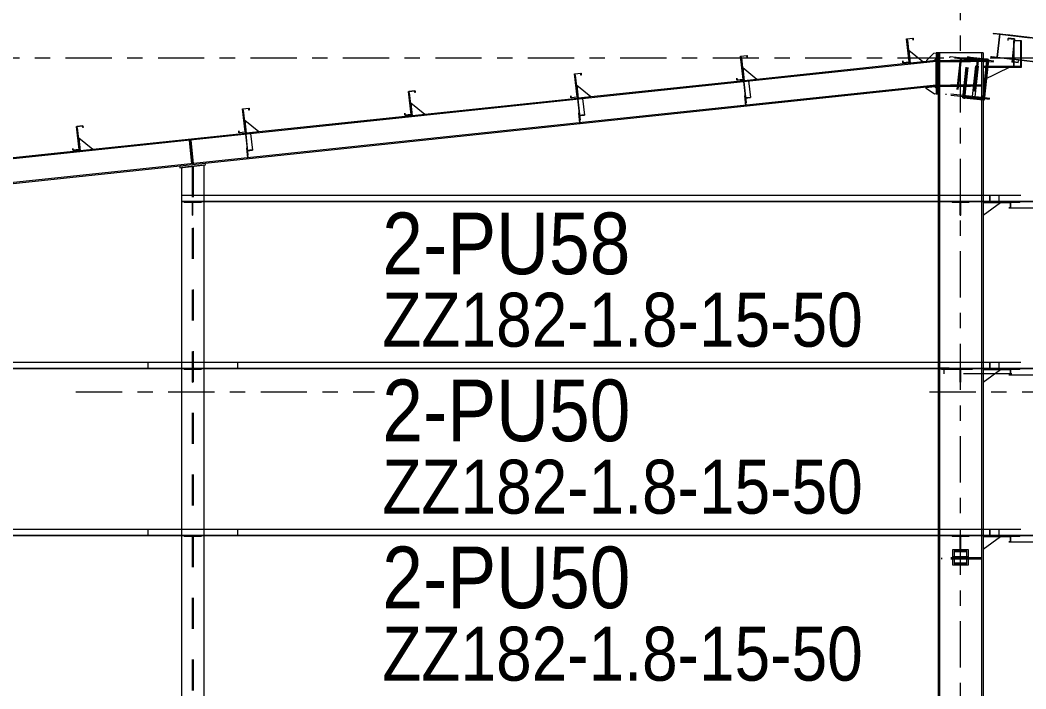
# Model space of a CAD drawing. Header units: millimetres. Extents: x -49 to 773, y -65 to 509.
# Drawn here: x 170 to 235.3, y 423.5 to 466.9 of the extents above; entities that cross this region are included whole.
import ezdxf

# ---------------------------------------------------------------- set-up
doc = ezdxf.new("R2010")
doc.units = ezdxf.units.MM
for name, pattern in [('XKITLINE00', [0]), ('XKITLINE02', [4, 2, -2]), ('XKITLINE03', [6, 3, -1, 1, -1])]:
    doc.linetypes.add(name, pattern=pattern)
for name, color, linetype, lineweight in [('Part', 2, 'Continuous', 0), ('PartMark', 7, 'Continuous', 0), ('S-grid', 1, 'Continuous', 0)]:
    doc.layers.add(name, color=color, linetype=linetype, lineweight=lineweight)
doc.styles.add('ARIAL', font='ARIAL.TTF')

# ---------------------------------------------------------------- blocks, each defined once
blk = doc.blocks.new('*A207')
at = {"layer": 'Part'}
blk.add_hatch(color=3, dxfattribs=at).paths.add_polyline_path([(180.661, 455.083), (180.661, 455.125), (181.745, 455.125), (181.745, 455.083)], flags=17)
blk = doc.blocks.new('*A208')
at = {"layer": 'Part'}
blk.add_hatch(color=3, dxfattribs=at).paths.add_polyline_path([(230.495, 444.25), (230.495, 444.292), (231.578, 444.292), (231.578, 444.25)], flags=17)
blk = doc.blocks.new('*A209')
at = {"layer": 'Part'}
blk.add_hatch(color=3, dxfattribs=at).paths.add_polyline_path([(230.495, 433.417), (230.495, 433.458), (231.578, 433.458), (231.578, 433.417)], flags=17)
blk = doc.blocks.new('*A210')
at = {"layer": 'Part'}
blk.add_hatch(color=3, dxfattribs=at).paths.add_polyline_path([(230.495, 455.083), (230.495, 455.125), (231.578, 455.125), (231.578, 455.083)], flags=17)
blk = doc.blocks.new('*A244')
at = {"layer": 'Part'}
blk.add_hatch(color=3, dxfattribs=at).paths.add_polyline_path([(180.474, 455.125), (180.474, 455.14), (233.528, 455.14), (233.528, 455.125)], flags=17)
blk = doc.blocks.new('*A245')
at = {"layer": 'Part'}
blk.add_hatch(color=3, dxfattribs=at).paths.add_polyline_path([(178.286, 444.292), (178.286, 444.307), (233.528, 444.307), (233.528, 444.292)], flags=17)
blk = doc.blocks.new('*A246')
at = {"layer": 'Part'}
blk.add_hatch(color=3, dxfattribs=at).paths.add_polyline_path([(178.286, 433.458), (178.286, 433.473), (233.528, 433.473), (233.528, 433.458)], flags=17)
blk = doc.blocks.new('*A247')
at = {"layer": 'Part'}
blk.add_hatch(color=3, dxfattribs=at).paths.add_polyline_path([(180.661, 444.25), (180.661, 444.292), (181.745, 444.292), (181.745, 444.25)], flags=17)
blk = doc.blocks.new('*A248')
at = {"layer": 'Part'}
blk.add_hatch(color=3, dxfattribs=at).paths.add_polyline_path([(180.661, 433.417), (180.661, 433.458), (181.745, 433.458), (181.745, 433.417)], flags=17)
blk = doc.blocks.new('*A253')
at = {"layer": 'Part'}
blk.add_hatch(color=3, dxfattribs=at).paths.add_polyline_path([(173.671, 460.016), (174.085, 460.06), (174.098, 459.936), (174.083, 459.934), (174.072, 460.044), (173.687, 460.003), (173.845, 458.51), (173.43, 458.466), (173.417, 458.59), (173.432, 458.592), (173.444, 458.483), (173.828, 458.523)], flags=17)
blk = doc.blocks.new('*A254')
at = {"layer": 'Part'}
blk.add_hatch(color=3, dxfattribs=at).paths.add_polyline_path([(184.444, 461.153), (184.859, 461.197), (184.872, 461.072), (184.857, 461.071), (184.845, 461.18), (184.461, 461.139), (184.618, 459.646), (184.204, 459.602), (184.191, 459.727), (184.206, 459.728), (184.217, 459.619), (184.602, 459.659)], flags=17)
blk = doc.blocks.new('*A259')
at = {"layer": 'Part'}
blk.add_hatch(color=3, dxfattribs=at).paths.add_polyline_path([(125.453, 433.458), (125.453, 433.473), (184.12, 433.473), (184.12, 433.458)], flags=17)
blk = doc.blocks.new('*A260')
at = {"layer": 'Part'}
blk.add_hatch(color=3, dxfattribs=at).paths.add_polyline_path([(125.453, 444.292), (125.453, 444.307), (184.12, 444.307), (184.12, 444.292)], flags=17)
blk = doc.blocks.new('*A268')
at = {"layer": 'Part'}
blk.add_hatch(color=3, dxfattribs=at).paths.add_polyline_path([(195.218, 462.289), (195.632, 462.333), (195.645, 462.209), (195.63, 462.207), (195.619, 462.316), (195.234, 462.276), (195.392, 460.782), (194.977, 460.739), (194.964, 460.863), (194.979, 460.865), (194.991, 460.755), (195.375, 460.796)], flags=17)
blk = doc.blocks.new('*A269')
at = {"layer": 'Part'}
blk.add_hatch(color=3, dxfattribs=at).paths.add_polyline_path([(205.991, 463.426), (206.406, 463.469), (206.419, 463.345), (206.404, 463.343), (206.392, 463.453), (206.008, 463.412), (206.165, 461.919), (205.751, 461.875), (205.738, 461.999), (205.753, 462.001), (205.764, 461.892), (206.149, 461.932)], flags=17)
blk = doc.blocks.new('*A270')
at = {"layer": 'Part'}
blk.add_hatch(color=3, dxfattribs=at).paths.add_polyline_path([(216.765, 464.562), (217.179, 464.606), (217.192, 464.481), (217.178, 464.48), (217.166, 464.589), (216.781, 464.549), (216.939, 463.055), (216.525, 463.011), (216.512, 463.136), (216.526, 463.137), (216.538, 463.028), (216.922, 463.069)], flags=17)
blk = doc.blocks.new('*A271')
at = {"layer": 'Part'}
blk.add_hatch(color=3, dxfattribs=at).paths.add_polyline_path([(233.246, 466.033), (233.248, 466.05), (233.599, 466.012), (233.437, 464.479), (233.066, 464.519), (233.068, 464.535), (233.42, 464.497), (233.579, 465.997)], flags=17)
blk = doc.blocks.new('*A272')
at = {"layer": 'Part'}
blk.add_hatch(color=3, dxfattribs=at).paths.add_polyline_path([(227.539, 465.698), (227.953, 465.742), (227.966, 465.618), (227.951, 465.616), (227.94, 465.725), (227.555, 465.685), (227.713, 464.192), (227.298, 464.148), (227.285, 464.272), (227.3, 464.274), (227.312, 464.164), (227.696, 464.205)], flags=17)
blk = doc.blocks.new('*A948')
at = {"layer": 'S-grid', "color": 1, "linetype": 'XKITLINE03', "lineweight": 0}
blk.add_line((142.954, 464.458), (266.415, 464.458), dxfattribs=at)
blk = doc.blocks.new('*A949')
at = {"layer": 'S-grid', "color": 1, "linetype": 'XKITLINE03', "lineweight": 0}
for p, q in [((173.62, 442.792), (193.006, 442.792)), ((229.028, 442.792), (266.415, 442.792))]:
    blk.add_line(p, q, dxfattribs=at)
blk = doc.blocks.new('*A951')
at = {"layer": 'S-grid', "color": 1, "linetype": 'XKITLINE03', "lineweight": 0}
blk.add_line((231.036, 340.917), (231.036, 491.125), dxfattribs=at)
blk = doc.blocks.new('*A960')
at = {"layer": 'Part', "color": 2, "linetype": 'XKITLINE00', "lineweight": 0}
for p, q in [((182.021, 457.612), (180.364, 457.438)), ((182.032, 457.513), (182.021, 457.612)), ((180.364, 457.438), (180.374, 457.338)), ((180.374, 457.338), (182.032, 457.513))]:
    blk.add_line(p, q, dxfattribs=at)
blk = doc.blocks.new('*A961')
at = {"layer": 'Part', "color": 2, "linetype": 'XKITLINE00', "lineweight": 0}
for p, q in [((181.078, 459.109), (180.995, 459.101)), ((180.995, 459.101), (181.153, 457.601)), ((181.078, 459.109), (181.236, 457.609)), ((181.236, 457.609), (181.153, 457.601))]:
    blk.add_line(p, q, dxfattribs=at)
at = {"layer": 'Part', "color": 7, "linetype": 'XKITLINE02', "lineweight": 0}
for p, q in [((181.008, 458.976), (181.091, 458.985)), ((181.14, 457.725), (181.223, 457.734))]:
    blk.add_line(p, q, dxfattribs=at)
blk = doc.blocks.new('*A962')
at = {"layer": 'Part', "color": 7, "linetype": 'XKITLINE02', "lineweight": 0}
for p, q in [((180.995, 459.101), (181.078, 459.109)), ((181.153, 457.601), (180.995, 459.101)), ((181.091, 458.985), (181.008, 458.976)), ((181.078, 459.109), (181.236, 457.609)), ((181.14, 457.725), (181.223, 457.734)), ((181.236, 457.609), (181.153, 457.601))]:
    blk.add_line(p, q, dxfattribs=at)
blk = doc.blocks.new('*A963')
at = {"layer": 'Part', "color": 2, "linetype": 'XKITLINE00', "lineweight": 0}
for p, q in [((181.182, 454.25), (181.182, 455.083)), ((181.224, 454.25), (181.224, 455.083)), ((181.182, 454.25), (181.224, 454.25))]:
    blk.add_line(p, q, dxfattribs=at)
at = {"layer": 'Part', "color": 7, "linetype": 'XKITLINE02', "lineweight": 0}
blk.add_line((181.182, 455.083), (181.224, 455.083), dxfattribs=at)
blk = doc.blocks.new('*A964')
at = {"layer": 'Part', "color": 2, "linetype": 'XKITLINE00', "lineweight": 0}
for p, q in [((181.745, 455.125), (180.661, 455.125)), ((180.661, 455.125), (180.661, 455.083)), ((181.745, 455.083), (180.661, 455.083)), ((181.745, 455.125), (181.745, 455.083))]:
    blk.add_line(p, q, dxfattribs=at)
blk = doc.blocks.new('*A965')
at = {"layer": 'Part', "color": 2, "linetype": 'XKITLINE00', "lineweight": 0}
blk.add_line((196.271, 460.791), (195.355, 461.533), dxfattribs=at)
at = {"layer": 'Part', "color": 7, "linetype": 'XKITLINE02', "lineweight": 0}
for p, q in [((195.355, 461.533), (195.442, 460.704)), ((195.442, 460.704), (196.271, 460.791))]:
    blk.add_line(p, q, dxfattribs=at)
blk = doc.blocks.new('*A966')
at = {"layer": 'Part', "color": 2, "linetype": 'XKITLINE00', "lineweight": 0}
for p, q in [((195.285, 462.196), (195.243, 462.191)), ((195.442, 460.704), (195.285, 462.196)), ((195.392, 460.782), (195.401, 460.7)), ((195.401, 460.7), (195.442, 460.704))]:
    blk.add_line(p, q, dxfattribs=at)
at = {"layer": 'Part', "color": 7, "linetype": 'XKITLINE02', "lineweight": 0}
blk.add_line((195.243, 462.191), (195.392, 460.782), dxfattribs=at)
blk = doc.blocks.new('*A967')
at = {"layer": 'Part', "color": 7, "linetype": 'XKITLINE02', "lineweight": 0}
for p, q in [((206.276, 460.87), (206.235, 460.866)), ((206.235, 460.866), (206.3, 460.245)), ((206.342, 460.249), (206.276, 460.87)), ((206.287, 460.369), (206.328, 460.373)), ((206.3, 460.245), (206.342, 460.249))]:
    blk.add_line(p, q, dxfattribs=at)
blk = doc.blocks.new('*A968')
at = {"layer": 'Part', "color": 2, "linetype": 'XKITLINE00', "lineweight": 0}
blk.add_line((207.044, 461.928), (206.128, 462.669), dxfattribs=at)
at = {"layer": 'Part', "color": 7, "linetype": 'XKITLINE02', "lineweight": 0}
for p, q in [((206.128, 462.669), (206.216, 461.84)), ((206.216, 461.84), (207.044, 461.928))]:
    blk.add_line(p, q, dxfattribs=at)
blk = doc.blocks.new('*A969')
at = {"layer": 'Part', "color": 2, "linetype": 'XKITLINE00', "lineweight": 0}
for p, q in [((206.058, 463.332), (206.017, 463.328)), ((206.216, 461.84), (206.058, 463.332)), ((206.165, 461.919), (206.174, 461.836)), ((206.174, 461.836), (206.216, 461.84))]:
    blk.add_line(p, q, dxfattribs=at)
at = {"layer": 'Part', "color": 7, "linetype": 'XKITLINE02', "lineweight": 0}
blk.add_line((206.017, 463.328), (206.165, 461.919), dxfattribs=at)
blk = doc.blocks.new('*A970')
at = {"layer": 'Part', "color": 7, "linetype": 'XKITLINE02', "lineweight": 0}
for p, q in [((206.179, 461.795), (206.324, 460.417)), ((206.197, 461.779), (206.34, 460.418)), ((206.51, 461.83), (206.624, 460.745)), ((206.623, 460.76), (206.291, 460.725)), ((206.31, 460.712), (206.624, 460.745)), ((206.324, 460.417), (206.34, 460.418))]:
    blk.add_line(p, q, dxfattribs=at)
blk = doc.blocks.new('*A971')
at = {"layer": 'Part', "color": 7, "linetype": 'XKITLINE02', "lineweight": 0}
for p, q in [((217.05, 462.007), (217.008, 462.002)), ((217.008, 462.002), (217.074, 461.381)), ((217.115, 461.385), (217.05, 462.007)), ((217.061, 461.505), (217.102, 461.51)), ((217.074, 461.381), (217.115, 461.385))]:
    blk.add_line(p, q, dxfattribs=at)
blk = doc.blocks.new('*A972')
at = {"layer": 'Part', "color": 2, "linetype": 'XKITLINE00', "lineweight": 0}
blk.add_line((217.818, 463.064), (216.902, 463.805), dxfattribs=at)
at = {"layer": 'Part', "color": 7, "linetype": 'XKITLINE02', "lineweight": 0}
for p, q in [((216.902, 463.805), (216.989, 462.977)), ((216.989, 462.977), (217.818, 463.064))]:
    blk.add_line(p, q, dxfattribs=at)
blk = doc.blocks.new('*A973')
at = {"layer": 'Part', "color": 2, "linetype": 'XKITLINE00', "lineweight": 0}
for p, q in [((216.832, 464.468), (216.79, 464.464)), ((216.989, 462.977), (216.832, 464.468)), ((216.939, 463.055), (216.948, 462.972)), ((216.948, 462.972), (216.989, 462.977))]:
    blk.add_line(p, q, dxfattribs=at)
at = {"layer": 'Part', "color": 7, "linetype": 'XKITLINE02', "lineweight": 0}
blk.add_line((216.79, 464.464), (216.939, 463.055), dxfattribs=at)
blk = doc.blocks.new('*A974')
at = {"layer": 'Part', "color": 7, "linetype": 'XKITLINE02', "lineweight": 0}
for p, q in [((216.952, 462.931), (217.097, 461.553)), ((216.971, 462.915), (217.114, 461.555)), ((217.284, 462.966), (217.398, 461.881)), ((217.396, 461.897), (217.065, 461.862)), ((217.083, 461.848), (217.398, 461.881)), ((217.097, 461.553), (217.114, 461.555))]:
    blk.add_line(p, q, dxfattribs=at)
blk = doc.blocks.new('*A975')
at = {"layer": 'Part', "color": 2, "linetype": 'XKITLINE00', "lineweight": 0}
for p, q in [((231.015, 432.583), (231.015, 433.417)), ((231.057, 432.583), (231.057, 433.417)), ((231.015, 432.583), (231.057, 432.583))]:
    blk.add_line(p, q, dxfattribs=at)
at = {"layer": 'Part', "color": 7, "linetype": 'XKITLINE02', "lineweight": 0}
for p, q in [((231.015, 433.417), (231.057, 433.417)), ((231.057, 433.417), (231.015, 433.417))]:
    blk.add_line(p, q, dxfattribs=at)
blk = doc.blocks.new('*A976')
at = {"layer": 'Part', "color": 2, "linetype": 'XKITLINE00', "lineweight": 0}
blk.add_line((232.495, 443.417), (233.631, 444.25), dxfattribs=at)
at = {"layer": 'Part', "color": 7, "linetype": 'XKITLINE02', "lineweight": 0}
for p, q in [((232.495, 444.25), (232.495, 443.417)), ((233.631, 444.25), (232.495, 444.25))]:
    blk.add_line(p, q, dxfattribs=at)
blk = doc.blocks.new('*A977')
at = {"layer": 'Part', "color": 7, "linetype": 'XKITLINE02', "lineweight": 0}
for p, q in [((234.877, 444.292), (232.495, 444.292)), ((232.495, 444.292), (232.495, 444.25)), ((232.495, 444.292), (232.495, 444.25)), ((233.487, 444.25), (233.487, 444.292)), ((234.877, 444.25), (234.272, 444.25)), ((234.393, 444.25), (234.393, 444.292)), ((234.877, 444.25), (234.877, 444.292))]:
    blk.add_line(p, q, dxfattribs=at)
at = {"layer": 'Part', "color": 2, "linetype": 'XKITLINE00', "lineweight": 0}
for p, q in [((232.495, 444.25), (234.272, 444.25)), ((233.232, 444.25), (233.232, 444.292))]:
    blk.add_line(p, q, dxfattribs=at)
blk = doc.blocks.new('*A978')
at = {"layer": 'Part', "color": 7, "linetype": 'XKITLINE02', "lineweight": 0}
for p, q in [((230.295, 444.333), (229.67, 444.333)), ((229.67, 444.333), (229.67, 444.292)), ((229.67, 444.292), (230.295, 444.292)), ((229.795, 444.292), (229.795, 444.333)), ((230.295, 444.292), (230.295, 444.333))]:
    blk.add_line(p, q, dxfattribs=at)
blk = doc.blocks.new('*A979')
at = {"layer": 'Part', "color": 7, "linetype": 'XKITLINE02', "lineweight": 0}
for p, q in [((229.805, 444.292), (229.805, 444.275)), ((234.36, 444.292), (229.805, 444.292)), ((229.805, 444.275), (234.328, 444.275)), ((229.972, 443.958), (229.972, 444.275)), ((233.233, 443.958), (229.972, 443.958)), ((229.981, 443.958), (229.981, 444.292)), ((234.36, 443.958), (234.272, 443.958))]:
    blk.add_line(p, q, dxfattribs=at)
at = {"layer": 'Part', "color": 2, "linetype": 'XKITLINE00', "lineweight": 0}
blk.add_line((234.272, 443.958), (233.233, 443.958), dxfattribs=at)
blk = doc.blocks.new('*A980')
at = {"layer": 'Part', "color": 7, "linetype": 'XKITLINE02', "lineweight": 0}
for p, q in [((234.877, 433.458), (232.495, 433.458)), ((232.495, 433.458), (232.495, 433.417)), ((232.495, 433.458), (232.495, 433.417)), ((233.487, 433.417), (233.487, 433.458)), ((234.877, 433.417), (234.272, 433.417)), ((234.393, 433.417), (234.393, 433.458)), ((234.877, 433.417), (234.877, 433.458))]:
    blk.add_line(p, q, dxfattribs=at)
at = {"layer": 'Part', "color": 2, "linetype": 'XKITLINE00', "lineweight": 0}
for p, q in [((232.495, 433.417), (234.272, 433.417)), ((233.232, 433.417), (233.232, 433.458))]:
    blk.add_line(p, q, dxfattribs=at)
blk = doc.blocks.new('*A981')
at = {"layer": 'Part', "color": 2, "linetype": 'XKITLINE00', "lineweight": 0}
blk.add_line((232.495, 432.583), (233.631, 433.417), dxfattribs=at)
at = {"layer": 'Part', "color": 7, "linetype": 'XKITLINE02', "lineweight": 0}
for p, q in [((232.495, 433.417), (232.495, 432.583)), ((233.631, 433.417), (232.495, 433.417))]:
    blk.add_line(p, q, dxfattribs=at)
blk = doc.blocks.new('*A982')
at = {"layer": 'Part', "color": 2, "linetype": 'XKITLINE00', "lineweight": 0}
for p, q in [((231.015, 443.417), (231.015, 444.25)), ((231.057, 443.417), (231.057, 444.25)), ((231.015, 443.417), (231.057, 443.417))]:
    blk.add_line(p, q, dxfattribs=at)
at = {"layer": 'Part', "color": 7, "linetype": 'XKITLINE02', "lineweight": 0}
for p, q in [((231.015, 444.25), (231.057, 444.25)), ((231.057, 444.25), (231.015, 444.25))]:
    blk.add_line(p, q, dxfattribs=at)
blk = doc.blocks.new('*A983')
at = {"layer": 'Part', "color": 2, "linetype": 'XKITLINE00', "lineweight": 0}
for p, q in [((231.578, 444.292), (230.495, 444.292)), ((230.495, 444.292), (230.495, 444.25)), ((231.578, 444.25), (230.495, 444.25)), ((231.578, 444.292), (231.578, 444.25))]:
    blk.add_line(p, q, dxfattribs=at)
blk = doc.blocks.new('*A984')
at = {"layer": 'Part', "color": 2, "linetype": 'XKITLINE00', "lineweight": 0}
for p, q in [((231.578, 433.458), (230.495, 433.458)), ((230.495, 433.458), (230.495, 433.417)), ((231.578, 433.417), (230.495, 433.417)), ((231.578, 433.458), (231.578, 433.417))]:
    blk.add_line(p, q, dxfattribs=at)
blk = doc.blocks.new('*A985')
at = {"layer": 'Part', "color": 2, "linetype": 'XKITLINE00', "lineweight": 0}
blk.add_line((232.495, 454.25), (233.631, 455.083), dxfattribs=at)
at = {"layer": 'Part', "color": 7, "linetype": 'XKITLINE02', "lineweight": 0}
for p, q in [((232.495, 455.083), (232.495, 454.25)), ((233.631, 455.083), (232.495, 455.083))]:
    blk.add_line(p, q, dxfattribs=at)
blk = doc.blocks.new('*A986')
at = {"layer": 'Part', "color": 7, "linetype": 'XKITLINE02', "lineweight": 0}
for p, q in [((234.877, 455.125), (232.495, 455.125)), ((232.495, 455.125), (232.495, 455.083)), ((232.495, 455.125), (232.495, 455.083)), ((233.487, 455.083), (233.487, 455.125)), ((234.877, 455.083), (234.272, 455.083)), ((234.393, 455.083), (234.393, 455.125)), ((234.877, 455.083), (234.877, 455.125))]:
    blk.add_line(p, q, dxfattribs=at)
at = {"layer": 'Part', "color": 2, "linetype": 'XKITLINE00', "lineweight": 0}
for p, q in [((232.495, 455.083), (234.272, 455.083)), ((233.232, 455.083), (233.232, 455.125))]:
    blk.add_line(p, q, dxfattribs=at)
blk = doc.blocks.new('*A987')
at = {"layer": 'Part', "color": 7, "linetype": 'XKITLINE02', "lineweight": 0}
for p, q in [((230.349, 464.471), (230.357, 464.545)), ((232.641, 464.229), (230.349, 464.471)), ((230.357, 464.545), (232.495, 464.32)), ((231.014, 464.401), (230.768, 462.064)), ((231.075, 464.394), (230.828, 462.057)), ((231.53, 464.346), (231.538, 464.421)), ((231.74, 464.324), (231.748, 464.399)), ((231.815, 461.953), (232.061, 464.29)), ((232.109, 464.285), (231.863, 461.948)), ((230.095, 462.059), (230.103, 462.134)), ((232.394, 461.892), (230.103, 462.134)), ((232.386, 461.817), (230.095, 462.059)), ((231.275, 461.935), (231.283, 462.009)), ((231.486, 461.912), (231.493, 461.987)), ((232.386, 461.817), (232.394, 461.892))]:
    blk.add_line(p, q, dxfattribs=at)
at = {"layer": 'Part', "color": 2, "linetype": 'XKITLINE00', "lineweight": 0}
for p, q in [((232.495, 464.32), (232.649, 464.304)), ((232.641, 464.229), (232.495, 464.244)), ((232.649, 464.304), (232.641, 464.229))]:
    blk.add_line(p, q, dxfattribs=at)
blk = doc.blocks.new('*A988')
at = {"layer": 'Part', "color": 7, "linetype": 'XKITLINE02', "lineweight": 0}
for p, q in [((231.192, 461.86), (231.472, 464.512)), ((231.248, 461.854), (231.528, 464.506)), ((231.528, 464.506), (231.472, 464.512)), ((232.495, 464.404), (231.472, 464.512)), ((232.681, 463.898), (232.593, 463.07)), ((232.737, 463.898), (232.653, 463.098)), ((232.495, 462.132), (232.452, 461.727)), ((231.192, 461.86), (231.248, 461.854)), ((232.495, 461.722), (231.192, 461.86))]:
    blk.add_line(p, q, dxfattribs=at)
at = {"layer": 'Part', "color": 2, "linetype": 'XKITLINE00', "lineweight": 0}
for p, q in [((232.732, 464.379), (232.495, 464.404)), ((232.732, 464.379), (232.681, 463.898)), ((232.787, 464.373), (232.732, 464.379)), ((232.787, 464.373), (232.737, 463.898)), ((232.593, 463.07), (232.495, 462.132)), ((232.653, 463.098), (232.508, 461.721)), ((232.508, 461.721), (232.495, 461.722))]:
    blk.add_line(p, q, dxfattribs=at)
blk = doc.blocks.new('*A989')
at = {"layer": 'Part', "color": 7, "linetype": 'XKITLINE02', "lineweight": 0}
for p, q in [((231.256, 461.853), (231.535, 464.505)), ((231.311, 461.847), (231.591, 464.499)), ((231.591, 464.499), (231.535, 464.505)), ((231.535, 464.505), (232.795, 464.372)), ((232.745, 463.898), (232.661, 463.102)), ((232.801, 463.898), (232.72, 463.13)), ((231.256, 461.853), (231.311, 461.847)), ((232.515, 461.72), (231.256, 461.853))]:
    blk.add_line(p, q, dxfattribs=at)
at = {"layer": 'Part', "color": 2, "linetype": 'XKITLINE00', "lineweight": 0}
for p, q in [((232.795, 464.372), (232.745, 463.898)), ((232.85, 464.366), (232.787, 464.373)), ((232.85, 464.366), (232.801, 463.898)), ((232.661, 463.102), (232.515, 461.72)), ((232.72, 463.13), (232.571, 461.714)), ((232.571, 461.714), (232.508, 461.721))]:
    blk.add_line(p, q, dxfattribs=at)
blk = doc.blocks.new('*A990')
at = {"layer": 'Part', "color": 2, "linetype": 'XKITLINE00', "lineweight": 0}
for p, q in [((231.015, 454.25), (231.015, 455.083)), ((231.057, 454.25), (231.057, 455.083)), ((231.015, 454.25), (231.057, 454.25))]:
    blk.add_line(p, q, dxfattribs=at)
at = {"layer": 'Part', "color": 7, "linetype": 'XKITLINE02', "lineweight": 0}
for p, q in [((231.015, 455.083), (231.057, 455.083)), ((231.057, 455.083), (231.015, 455.083))]:
    blk.add_line(p, q, dxfattribs=at)
blk = doc.blocks.new('*A991')
at = {"layer": 'Part', "color": 2, "linetype": 'XKITLINE00', "lineweight": 0}
blk.add_line((228.591, 464.2), (227.675, 464.942), dxfattribs=at)
at = {"layer": 'Part', "color": 7, "linetype": 'XKITLINE02', "lineweight": 0}
for p, q in [((227.675, 464.942), (227.763, 464.113)), ((227.763, 464.113), (228.591, 464.2))]:
    blk.add_line(p, q, dxfattribs=at)
blk = doc.blocks.new('*A992')
at = {"layer": 'Part', "color": 2, "linetype": 'XKITLINE00', "lineweight": 0}
for p, q in [((227.605, 465.605), (227.564, 465.6)), ((227.763, 464.113), (227.605, 465.605)), ((227.713, 464.192), (227.721, 464.109)), ((227.721, 464.109), (227.763, 464.113))]:
    blk.add_line(p, q, dxfattribs=at)
at = {"layer": 'Part', "color": 7, "linetype": 'XKITLINE02', "lineweight": 0}
blk.add_line((227.564, 465.6), (227.713, 464.192), dxfattribs=at)
blk = doc.blocks.new('*A993')
at = {"layer": 'Part', "color": 2, "linetype": 'XKITLINE00', "lineweight": 0}
for p, q in [((229.686, 464.227), (229.686, 464.294)), ((229.686, 464.294), (232.386, 464.294)), ((232.386, 464.227), (229.686, 464.227)), ((232.386, 464.294), (232.386, 464.227))]:
    blk.add_line(p, q, dxfattribs=at)
at = {"layer": 'Part', "color": 7, "linetype": 'XKITLINE02', "lineweight": 0}
for p, q in [((229.811, 464.227), (229.811, 464.294)), ((232.261, 464.227), (232.261, 464.294))]:
    blk.add_line(p, q, dxfattribs=at)
blk = doc.blocks.new('*A994')
at = {"layer": 'Part', "color": 7, "linetype": 'XKITLINE02', "lineweight": 0}
for p, q in [((232.386, 464.294), (229.686, 464.294)), ((229.686, 464.227), (229.686, 464.294)), ((229.686, 464.227), (232.386, 464.227)), ((229.811, 464.227), (229.811, 464.294)), ((232.261, 464.227), (232.261, 464.294)), ((232.386, 464.227), (232.386, 464.294))]:
    blk.add_line(p, q, dxfattribs=at)
blk = doc.blocks.new('*A995')
at = {"layer": 'Part', "color": 2, "linetype": 'XKITLINE00', "lineweight": 0}
for p, q in [((229.686, 462.618), (229.686, 462.685)), ((229.686, 462.685), (232.386, 462.685)), ((232.386, 462.618), (229.686, 462.618)), ((232.386, 462.685), (232.386, 462.618))]:
    blk.add_line(p, q, dxfattribs=at)
at = {"layer": 'Part', "color": 7, "linetype": 'XKITLINE02', "lineweight": 0}
for p, q in [((229.811, 462.618), (229.811, 462.685)), ((232.261, 462.618), (232.261, 462.685))]:
    blk.add_line(p, q, dxfattribs=at)
blk = doc.blocks.new('*A996')
at = {"layer": 'Part', "color": 7, "linetype": 'XKITLINE02', "lineweight": 0}
for p, q in [((228.798, 462.546), (229.337, 462.603)), ((229.461, 462.491), (229.461, 462.126))]:
    blk.add_line(p, q, dxfattribs=at)
at = {"layer": 'Part', "color": 2, "linetype": 'XKITLINE00', "lineweight": 0}
for p, q in [((228.806, 462.475), (228.798, 462.546)), ((229.347, 462.113), (228.806, 462.475)), ((229.337, 462.603), (229.461, 462.491)), ((229.461, 462.126), (229.347, 462.113))]:
    blk.add_line(p, q, dxfattribs=at)
blk = doc.blocks.new('*A997')
at = {"layer": 'Part', "color": 2, "linetype": 'XKITLINE00', "lineweight": 0}
for p, q in [((228.842, 464.308), (229.295, 464.775)), ((229.295, 464.775), (229.461, 464.792)), ((228.85, 464.228), (228.842, 464.308)), ((229.337, 464.279), (229.461, 464.417))]:
    blk.add_line(p, q, dxfattribs=at)
at = {"layer": 'Part', "color": 7, "linetype": 'XKITLINE02', "lineweight": 0}
for p, q in [((229.461, 464.792), (229.461, 464.417)), ((228.85, 464.228), (229.337, 464.279))]:
    blk.add_line(p, q, dxfattribs=at)
blk = doc.blocks.new('*A998')
at = {"layer": 'Part', "color": 2, "linetype": 'XKITLINE00', "lineweight": 0}
for p, q in [((229.561, 464.792), (229.461, 464.792)), ((229.461, 464.792), (229.461, 462.126)), ((229.561, 462.126), (229.561, 464.792)), ((229.461, 462.126), (229.561, 462.126))]:
    blk.add_line(p, q, dxfattribs=at)
blk = doc.blocks.new('*A999')
at = {"layer": 'Part', "color": 7, "linetype": 'XKITLINE02', "lineweight": 0}
for p, q in [((232.386, 462.685), (229.686, 462.685)), ((229.686, 462.618), (229.686, 462.685)), ((229.686, 462.618), (232.386, 462.618)), ((229.811, 462.618), (229.811, 462.685)), ((232.261, 462.618), (232.261, 462.685)), ((232.386, 462.618), (232.386, 462.685))]:
    blk.add_line(p, q, dxfattribs=at)
blk = doc.blocks.new('*A1000')
at = {"layer": 'Part', "color": 2, "linetype": 'XKITLINE00', "lineweight": 0}
for p, q in [((234.996, 465.56), (234.475, 465.56)), ((234.475, 465.56), (234.475, 463.898)), ((234.512, 463.898), (234.512, 465.56)), ((234.996, 463.898), (234.996, 465.56)), ((234.475, 463.898), (234.996, 463.898))]:
    blk.add_line(p, q, dxfattribs=at)
at = {"layer": 'Part', "color": 7, "linetype": 'XKITLINE02', "lineweight": 0}
blk.add_line((234.959, 463.898), (234.959, 465.56), dxfattribs=at)
blk = doc.blocks.new('*A1001')
at = {"layer": 'Part', "color": 2, "linetype": 'XKITLINE00', "lineweight": 0}
blk.add_line((234.238, 463.856), (232.495, 463.023), dxfattribs=at)
at = {"layer": 'Part', "color": 7, "linetype": 'XKITLINE02', "lineweight": 0}
for p, q in [((232.495, 463.856), (232.495, 463.023)), ((234.238, 463.856), (232.495, 463.856)), ((234.238, 463.856), (234.238, 463.856)), ((234.238, 463.856), (234.238, 463.856))]:
    blk.add_line(p, q, dxfattribs=at)
blk = doc.blocks.new('*A1002')
at = {"layer": 'Part', "color": 2, "linetype": 'XKITLINE00', "lineweight": 0}
for p, q in [((234.996, 463.898), (232.495, 463.898)), ((232.495, 463.856), (234.996, 463.856)), ((233.232, 463.856), (233.232, 463.898)), ((234.512, 463.856), (234.512, 463.898)), ((234.996, 463.856), (234.996, 463.898))]:
    blk.add_line(p, q, dxfattribs=at)
at = {"layer": 'Part', "color": 7, "linetype": 'XKITLINE02', "lineweight": 0}
for p, q in [((232.495, 463.898), (232.495, 463.856)), ((233.487, 463.856), (233.487, 463.898))]:
    blk.add_line(p, q, dxfattribs=at)
blk = doc.blocks.new('*A1003')
at = {"layer": 'Part', "color": 2, "linetype": 'XKITLINE00', "lineweight": 0}
for p, q in [((231.578, 455.125), (230.495, 455.125)), ((230.495, 455.125), (230.495, 455.083)), ((231.578, 455.083), (230.495, 455.083)), ((231.578, 455.125), (231.578, 455.083))]:
    blk.add_line(p, q, dxfattribs=at)
blk = doc.blocks.new('*A1104')
at = {"layer": 'Part', "color": 7, "linetype": 'XKITLINE02', "lineweight": 0}
for p, q in [((181.932, 457.503), (180.474, 457.349)), ((181.174, 457.423), (181.174, 367.708)), ((181.232, 457.429), (181.232, 367.708)), ((180.474, 455.542), (180.474, 455.125)), ((181.932, 455.542), (181.932, 455.125)), ((180.474, 444.708), (180.474, 444.292)), ((181.932, 444.708), (181.932, 444.292)), ((180.474, 433.875), (180.474, 433.458)), ((181.932, 433.875), (181.932, 433.458))]:
    blk.add_line(p, q, dxfattribs=at)
at = {"layer": 'Part', "color": 2, "linetype": 'XKITLINE00', "lineweight": 0}
for p, q in [((180.474, 457.349), (180.474, 455.542)), ((181.932, 457.503), (181.932, 455.542)), ((180.474, 455.125), (180.474, 444.708)), ((181.932, 455.125), (181.932, 444.708)), ((180.474, 444.292), (180.474, 433.875)), ((181.932, 444.292), (181.932, 433.875)), ((180.474, 433.458), (180.474, 423.042)), ((181.932, 433.458), (181.932, 423.042))]:
    blk.add_line(p, q, dxfattribs=at)
blk = doc.blocks.new('*A1105')
at = {"layer": 'Part', "color": 2, "linetype": 'XKITLINE00', "lineweight": 0}
for p, q in [((229.461, 464.221), (123.344, 453.028)), ((227.721, 464.109), (216.989, 462.977)), ((229.461, 464.292), (227.763, 464.113)), ((216.948, 462.972), (206.216, 461.84)), ((229.461, 462.688), (123.504, 451.512)), ((229.461, 462.616), (182.021, 457.612)), ((206.174, 461.836), (195.442, 460.704)), ((195.401, 460.7), (184.668, 459.568)), ((184.627, 459.563), (173.895, 458.431)), ((173.853, 458.427), (163.121, 457.295)), ((180.364, 457.438), (129.188, 452.04))]:
    blk.add_line(p, q, dxfattribs=at)
at = {"layer": 'Part', "color": 7, "linetype": 'XKITLINE02', "lineweight": 0}
for p, q in [((227.763, 464.113), (227.721, 464.109)), ((229.461, 462.616), (229.461, 464.292)), ((216.989, 462.977), (216.948, 462.972)), ((206.216, 461.84), (206.174, 461.836)), ((195.442, 460.704), (195.401, 460.7)), ((184.668, 459.568), (184.627, 459.563)), ((173.895, 458.431), (173.853, 458.427)), ((182.021, 457.612), (180.364, 457.438))]:
    blk.add_line(p, q, dxfattribs=at)
blk = doc.blocks.new('*A1106')
at = {"layer": 'Part', "color": 2, "linetype": 'XKITLINE00', "lineweight": 0}
for p, q in [((229.578, 464.792), (229.578, 455.542)), ((232.495, 464.792), (229.578, 464.792)), ((229.67, 464.792), (229.67, 455.542)), ((232.403, 464.792), (232.403, 455.542)), ((232.495, 464.792), (232.495, 455.542)), ((229.578, 455.125), (229.578, 444.708)), ((229.67, 455.125), (229.67, 444.708)), ((232.403, 455.125), (232.403, 444.708)), ((232.495, 455.125), (232.495, 444.708)), ((229.578, 444.292), (229.578, 433.875)), ((229.67, 444.292), (229.67, 433.875)), ((232.403, 444.292), (232.403, 433.875)), ((232.495, 444.292), (232.495, 433.875)), ((229.578, 433.458), (229.578, 423.042)), ((229.67, 433.458), (229.67, 423.042)), ((232.403, 433.458), (232.403, 423.042)), ((232.495, 433.458), (232.495, 423.042))]:
    blk.add_line(p, q, dxfattribs=at)
at = {"layer": 'Part', "color": 7, "linetype": 'XKITLINE02', "lineweight": 0}
for p, q in [((229.578, 455.542), (229.578, 455.125)), ((229.67, 455.542), (229.67, 455.125)), ((232.403, 455.542), (232.403, 455.125)), ((232.495, 455.542), (232.495, 455.125)), ((229.578, 444.708), (229.578, 444.292)), ((229.67, 444.708), (229.67, 444.292)), ((232.403, 444.708), (232.403, 444.292)), ((232.495, 444.708), (232.495, 444.292)), ((229.578, 433.875), (229.578, 433.458)), ((229.67, 433.875), (229.67, 433.458)), ((232.403, 433.875), (232.403, 433.458)), ((232.495, 433.875), (232.495, 433.458))]:
    blk.add_line(p, q, dxfattribs=at)
blk = doc.blocks.new('*A1129')
at = {"layer": 'Part', "color": 7, "linetype": 'XKITLINE02', "lineweight": 0}
for p, q in [((232.403, 432.017), (229.67, 432.017)), ((229.67, 431.934), (229.67, 432.017)), ((232.403, 431.934), (229.67, 431.934)), ((229.795, 432.017), (229.795, 431.934)), ((232.278, 431.934), (232.278, 432.017)), ((232.403, 432.017), (232.403, 431.934))]:
    blk.add_line(p, q, dxfattribs=at)
blk = doc.blocks.new('*A1130')
at = {"layer": 'Part', "color": 7, "linetype": 'XKITLINE02', "lineweight": 0}
for p, q in [((230.536, 432.101), (230.536, 432.017)), ((231.536, 432.101), (230.536, 432.101)), ((230.536, 432.017), (231.536, 432.017)), ((231.536, 432.017), (231.536, 432.101))]:
    blk.add_line(p, q, dxfattribs=at)
blk = doc.blocks.new('*A1131')
at = {"layer": 'Part', "color": 7, "linetype": 'XKITLINE02', "lineweight": 0}
for p, q in [((230.536, 432.559), (231.536, 432.559)), ((230.536, 431.559), (230.536, 432.559)), ((231.536, 432.559), (231.536, 431.559)), ((231.536, 431.559), (230.536, 431.559))]:
    blk.add_line(p, q, dxfattribs=at)
blk = doc.blocks.new('*A1135')
at = {"layer": 'Part', "color": 2, "linetype": 'XKITLINE00', "lineweight": 0}
for p, q in [((180.474, 455.542), (180.474, 455.125)), ((233.528, 455.542), (180.474, 455.542)), ((233.528, 455.527), (180.474, 455.527)), ((233.528, 455.14), (180.474, 455.14)), ((233.528, 455.125), (180.474, 455.125)), ((233.528, 455.542), (233.528, 455.125))]:
    blk.add_line(p, q, dxfattribs=at)
blk = doc.blocks.new('*A1136')
at = {"layer": 'Part', "color": 2, "linetype": 'XKITLINE00', "lineweight": 0}
for p, q in [((178.286, 444.708), (178.286, 444.292)), ((233.528, 444.708), (178.286, 444.708)), ((233.528, 444.693), (178.286, 444.693)), ((233.528, 444.708), (233.528, 444.292)), ((233.528, 444.307), (178.286, 444.307)), ((233.528, 444.292), (178.286, 444.292))]:
    blk.add_line(p, q, dxfattribs=at)
blk = doc.blocks.new('*A1137')
at = {"layer": 'Part', "color": 2, "linetype": 'XKITLINE00', "lineweight": 0}
for p, q in [((178.286, 433.875), (178.286, 433.458)), ((233.528, 433.875), (178.286, 433.875)), ((233.528, 433.86), (178.286, 433.86)), ((233.528, 433.473), (178.286, 433.473)), ((233.528, 433.458), (178.286, 433.458)), ((233.528, 433.875), (233.528, 433.458))]:
    blk.add_line(p, q, dxfattribs=at)
blk = doc.blocks.new('*A1138')
at = {"layer": 'Part', "color": 2, "linetype": 'XKITLINE00', "lineweight": 0}
for p, q in [((181.182, 443.417), (181.182, 444.25)), ((181.224, 443.417), (181.224, 444.25)), ((181.182, 443.417), (181.224, 443.417))]:
    blk.add_line(p, q, dxfattribs=at)
at = {"layer": 'Part', "color": 7, "linetype": 'XKITLINE02', "lineweight": 0}
blk.add_line((181.182, 444.25), (181.224, 444.25), dxfattribs=at)
blk = doc.blocks.new('*A1139')
at = {"layer": 'Part', "color": 2, "linetype": 'XKITLINE00', "lineweight": 0}
for p, q in [((181.745, 444.292), (180.661, 444.292)), ((180.661, 444.292), (180.661, 444.25)), ((181.745, 444.25), (180.661, 444.25)), ((181.745, 444.292), (181.745, 444.25))]:
    blk.add_line(p, q, dxfattribs=at)
blk = doc.blocks.new('*A1140')
at = {"layer": 'Part', "color": 2, "linetype": 'XKITLINE00', "lineweight": 0}
for p, q in [((181.182, 432.583), (181.182, 433.417)), ((181.224, 432.583), (181.224, 433.417)), ((181.182, 432.583), (181.224, 432.583))]:
    blk.add_line(p, q, dxfattribs=at)
at = {"layer": 'Part', "color": 7, "linetype": 'XKITLINE02', "lineweight": 0}
blk.add_line((181.182, 433.417), (181.224, 433.417), dxfattribs=at)
blk = doc.blocks.new('*A1141')
at = {"layer": 'Part', "color": 2, "linetype": 'XKITLINE00', "lineweight": 0}
for p, q in [((181.745, 433.458), (180.661, 433.458)), ((180.661, 433.458), (180.661, 433.417)), ((181.745, 433.417), (180.661, 433.417)), ((181.745, 433.458), (181.745, 433.417))]:
    blk.add_line(p, q, dxfattribs=at)
blk = doc.blocks.new('*A1146')
at = {"layer": 'Part', "color": 2, "linetype": 'XKITLINE00', "lineweight": 0}
blk.add_line((174.724, 458.519), (173.807, 459.26), dxfattribs=at)
at = {"layer": 'Part', "color": 7, "linetype": 'XKITLINE02', "lineweight": 0}
for p, q in [((173.807, 459.26), (173.895, 458.431)), ((173.895, 458.431), (174.724, 458.519))]:
    blk.add_line(p, q, dxfattribs=at)
blk = doc.blocks.new('*A1147')
at = {"layer": 'Part', "color": 2, "linetype": 'XKITLINE00', "lineweight": 0}
for p, q in [((173.738, 459.923), (173.696, 459.919)), ((173.895, 458.431), (173.738, 459.923)), ((173.845, 458.51), (173.853, 458.427)), ((173.853, 458.427), (173.895, 458.431))]:
    blk.add_line(p, q, dxfattribs=at)
at = {"layer": 'Part', "color": 7, "linetype": 'XKITLINE02', "lineweight": 0}
blk.add_line((173.696, 459.919), (173.845, 458.51), dxfattribs=at)
blk = doc.blocks.new('*A1148')
at = {"layer": 'Part', "color": 7, "linetype": 'XKITLINE02', "lineweight": 0}
for p, q in [((184.729, 458.598), (184.687, 458.593)), ((184.687, 458.593), (184.753, 457.972)), ((184.794, 457.976), (184.729, 458.598)), ((184.74, 458.096), (184.781, 458.101)), ((184.753, 457.972), (184.794, 457.976))]:
    blk.add_line(p, q, dxfattribs=at)
blk = doc.blocks.new('*A1149')
at = {"layer": 'Part', "color": 2, "linetype": 'XKITLINE00', "lineweight": 0}
blk.add_line((185.497, 459.655), (184.581, 460.396), dxfattribs=at)
at = {"layer": 'Part', "color": 7, "linetype": 'XKITLINE02', "lineweight": 0}
for p, q in [((184.581, 460.396), (184.668, 459.568)), ((184.668, 459.568), (185.497, 459.655))]:
    blk.add_line(p, q, dxfattribs=at)
blk = doc.blocks.new('*A1150')
at = {"layer": 'Part', "color": 2, "linetype": 'XKITLINE00', "lineweight": 0}
for p, q in [((184.511, 461.059), (184.47, 461.055)), ((184.668, 459.568), (184.511, 461.059)), ((184.618, 459.646), (184.627, 459.563)), ((184.627, 459.563), (184.668, 459.568))]:
    blk.add_line(p, q, dxfattribs=at)
at = {"layer": 'Part', "color": 7, "linetype": 'XKITLINE02', "lineweight": 0}
blk.add_line((184.47, 461.055), (184.618, 459.646), dxfattribs=at)
blk = doc.blocks.new('*A1151')
at = {"layer": 'Part', "color": 7, "linetype": 'XKITLINE02', "lineweight": 0}
for p, q in [((184.631, 459.522), (184.777, 458.144)), ((184.963, 459.557), (185.077, 458.472)), ((184.65, 459.506), (184.793, 458.146)), ((185.076, 458.488), (184.744, 458.453)), ((184.762, 458.439), (185.077, 458.472)), ((184.777, 458.144), (184.793, 458.146))]:
    blk.add_line(p, q, dxfattribs=at)
blk = doc.blocks.new('*A1161')
at = {"layer": 'Part', "color": 2, "linetype": 'XKITLINE00', "lineweight": 0}
for p, q in [((173.671, 460.016), (174.085, 460.06)), ((173.828, 458.523), (173.671, 460.016)), ((174.072, 460.044), (173.687, 460.003)), ((173.687, 460.003), (173.845, 458.51)), ((174.083, 459.934), (174.072, 460.044)), ((174.098, 459.936), (174.083, 459.934)), ((174.085, 460.06), (174.098, 459.936)), ((173.417, 458.59), (173.432, 458.592)), ((173.43, 458.466), (173.417, 458.59)), ((173.845, 458.51), (173.43, 458.466)), ((173.432, 458.592), (173.444, 458.483)), ((173.444, 458.483), (173.828, 458.523))]:
    blk.add_line(p, q, dxfattribs=at)
blk = doc.blocks.new('*A1162')
at = {"layer": 'Part', "color": 2, "linetype": 'XKITLINE00', "lineweight": 0}
for p, q in [((184.444, 461.153), (184.859, 461.197)), ((184.602, 459.659), (184.444, 461.153)), ((184.845, 461.18), (184.461, 461.139)), ((184.461, 461.139), (184.618, 459.646)), ((184.857, 461.071), (184.845, 461.18)), ((184.872, 461.072), (184.857, 461.071)), ((184.859, 461.197), (184.872, 461.072)), ((184.191, 459.727), (184.206, 459.728)), ((184.204, 459.602), (184.191, 459.727)), ((184.618, 459.646), (184.204, 459.602)), ((184.206, 459.728), (184.217, 459.619)), ((184.217, 459.619), (184.602, 459.659))]:
    blk.add_line(p, q, dxfattribs=at)
blk = doc.blocks.new('*A1169')
at = {"layer": 'Part', "color": 2, "linetype": 'XKITLINE00', "lineweight": 0}
for p, q in [((125.453, 433.875), (125.453, 433.458)), ((184.12, 433.875), (125.453, 433.875)), ((184.12, 433.86), (125.453, 433.86)), ((184.12, 433.473), (125.453, 433.473)), ((184.12, 433.458), (125.453, 433.458)), ((184.12, 433.875), (184.12, 433.458))]:
    blk.add_line(p, q, dxfattribs=at)
blk = doc.blocks.new('*A1170')
at = {"layer": 'Part', "color": 2, "linetype": 'XKITLINE00', "lineweight": 0}
for p, q in [((125.453, 444.708), (125.453, 444.292)), ((184.12, 444.708), (125.453, 444.708)), ((184.12, 444.693), (125.453, 444.693)), ((184.12, 444.708), (184.12, 444.292)), ((184.12, 444.307), (125.453, 444.307)), ((184.12, 444.292), (125.453, 444.292))]:
    blk.add_line(p, q, dxfattribs=at)
blk = doc.blocks.new('*A1200')
at = {"layer": 'Part', "color": 7, "linetype": 'XKITLINE02', "lineweight": 0}
for p, q in [((231.453, 432.476), (230.62, 432.476)), ((230.62, 432.476), (230.62, 431.642)), ((230.653, 431.676), (230.653, 432.442)), ((230.653, 432.442), (231.42, 432.442)), ((231.42, 432.442), (231.42, 431.676)), ((231.453, 431.642), (231.453, 432.476)), ((230.62, 431.642), (231.453, 431.642)), ((231.42, 431.676), (230.653, 431.676))]:
    blk.add_line(p, q, dxfattribs=at)
blk = doc.blocks.new('*A1203')
at = {"layer": 'Part', "color": 2, "linetype": 'XKITLINE00', "lineweight": 0}
for p, q in [((195.218, 462.289), (195.632, 462.333)), ((195.375, 460.796), (195.218, 462.289)), ((195.619, 462.316), (195.234, 462.276)), ((195.234, 462.276), (195.392, 460.782)), ((195.63, 462.207), (195.619, 462.316)), ((195.645, 462.209), (195.63, 462.207)), ((195.632, 462.333), (195.645, 462.209)), ((194.964, 460.863), (194.979, 460.865)), ((194.977, 460.739), (194.964, 460.863)), ((194.979, 460.865), (194.991, 460.755)), ((195.392, 460.782), (194.977, 460.739)), ((194.991, 460.755), (195.375, 460.796))]:
    blk.add_line(p, q, dxfattribs=at)
blk = doc.blocks.new('*A1204')
at = {"layer": 'Part', "color": 2, "linetype": 'XKITLINE00', "lineweight": 0}
for p, q in [((205.991, 463.426), (206.406, 463.469)), ((206.392, 463.453), (206.008, 463.412)), ((206.404, 463.343), (206.392, 463.453)), ((206.406, 463.469), (206.419, 463.345)), ((206.149, 461.932), (205.991, 463.426)), ((206.008, 463.412), (206.165, 461.919)), ((206.419, 463.345), (206.404, 463.343)), ((205.738, 461.999), (205.753, 462.001)), ((205.751, 461.875), (205.738, 461.999)), ((206.165, 461.919), (205.751, 461.875)), ((205.753, 462.001), (205.764, 461.892)), ((205.764, 461.892), (206.149, 461.932))]:
    blk.add_line(p, q, dxfattribs=at)
blk = doc.blocks.new('*A1205')
at = {"layer": 'Part', "color": 2, "linetype": 'XKITLINE00', "lineweight": 0}
for p, q in [((216.765, 464.562), (217.179, 464.606)), ((216.922, 463.069), (216.765, 464.562)), ((217.166, 464.589), (216.781, 464.549)), ((216.781, 464.549), (216.939, 463.055)), ((217.178, 464.48), (217.166, 464.589)), ((217.192, 464.481), (217.178, 464.48)), ((217.179, 464.606), (217.192, 464.481)), ((216.512, 463.136), (216.526, 463.137)), ((216.525, 463.011), (216.512, 463.136)), ((216.939, 463.055), (216.525, 463.011)), ((216.526, 463.137), (216.538, 463.028)), ((216.538, 463.028), (216.922, 463.069))]:
    blk.add_line(p, q, dxfattribs=at)
blk = doc.blocks.new('*A1206')
at = {"layer": 'Part', "color": 2, "linetype": 'XKITLINE00', "lineweight": 0}
for p, q in [((233.158, 466.059), (233.156, 466.043)), ((233.158, 466.059), (233.248, 466.05)), ((233.246, 466.033), (233.248, 466.05)), ((233.248, 466.05), (233.599, 466.012)), ((233.578, 465.993), (233.156, 466.043)), ((233.156, 466.043), (233.246, 466.033)), ((233.246, 466.033), (233.579, 465.997)), ((233.42, 464.497), (233.579, 465.997)), ((233.437, 464.479), (233.599, 466.012)), ((233.599, 466.012), (236.509, 465.666)), ((232.994, 464.543), (232.992, 464.527)), ((232.992, 464.527), (233.066, 464.519)), ((234.378, 464.362), (232.992, 464.527)), ((232.994, 464.543), (233.068, 464.535)), ((233.066, 464.519), (233.068, 464.535)), ((233.437, 464.479), (233.066, 464.519)), ((233.068, 464.535), (233.42, 464.497)), ((234.475, 464.355), (233.437, 464.479)), ((234.475, 464.35), (234.393, 464.36)), ((236.347, 464.132), (234.996, 464.293)), ((235.883, 464.183), (234.996, 464.288))]:
    blk.add_line(p, q, dxfattribs=at)
at = {"layer": 'Part', "color": 7, "linetype": 'XKITLINE02', "lineweight": 0}
for p, q in [((236.045, 465.716), (233.158, 466.059)), ((236.043, 465.699), (233.578, 465.993)), ((233.579, 465.997), (236.488, 465.651)), ((235.885, 464.199), (232.994, 464.543)), ((233.42, 464.497), (236.33, 464.151)), ((234.393, 464.36), (234.378, 464.362)), ((234.996, 464.293), (234.475, 464.355)), ((234.996, 464.288), (234.475, 464.35))]:
    blk.add_line(p, q, dxfattribs=at)
blk = doc.blocks.new('*A1207')
at = {"layer": 'Part', "color": 7, "linetype": 'XKITLINE02', "lineweight": 0}
for p, q in [((231.656, 464.408), (231.649, 464.334)), ((231.649, 464.334), (232.18, 464.278)), ((231.649, 464.334), (231.79, 464.319)), ((232.786, 464.289), (231.656, 464.408)), ((231.656, 464.408), (231.797, 464.393)), ((232.18, 464.278), (231.934, 461.941)), ((231.982, 461.936), (232.228, 464.273)), ((232.18, 464.278), (232.455, 464.249)), ((232.228, 464.273), (232.778, 464.215)), ((232.515, 464.242), (232.228, 464.273)), ((232.76, 464.217), (232.768, 464.291)), ((232.834, 464.209), (232.778, 464.215)), ((232.842, 464.283), (232.786, 464.289)), ((231.402, 461.997), (231.394, 461.922)), ((231.394, 461.922), (232.524, 461.803)), ((231.394, 461.922), (231.535, 461.907)), ((231.934, 461.941), (231.402, 461.997)), ((231.402, 461.997), (231.543, 461.982)), ((231.934, 461.941), (232.208, 461.912)), ((232.532, 461.878), (231.982, 461.936)), ((231.982, 461.936), (232.268, 461.905)), ((232.505, 461.805), (232.513, 461.879)), ((232.579, 461.797), (232.524, 461.803)), ((232.587, 461.872), (232.532, 461.878))]:
    blk.add_line(p, q, dxfattribs=at)
at = {"layer": 'Part', "color": 2, "linetype": 'XKITLINE00', "lineweight": 0}
for p, q in [((233.18, 464.172), (232.834, 464.209)), ((233.188, 464.247), (232.842, 464.283)), ((232.926, 461.761), (232.579, 461.797)), ((232.934, 461.835), (232.587, 461.872))]:
    blk.add_line(p, q, dxfattribs=at)
blk = doc.blocks.new('*A1208')
at = {"layer": 'Part', "color": 7, "linetype": 'XKITLINE02', "lineweight": 0}
for p, q in [((232.928, 455.542), (232.928, 455.125)), ((233.528, 455.542), (232.928, 455.542)), ((233.528, 455.125), (232.928, 455.125)), ((232.942, 455.14), (232.942, 455.527)), ((233.528, 455.527), (232.942, 455.527)), ((233.528, 455.14), (232.942, 455.14)), ((233.04, 455.527), (233.04, 455.542)), ((236.494, 455.125), (234.272, 455.125)), ((234.272, 454.738), (236.494, 454.738))]:
    blk.add_line(p, q, dxfattribs=at)
at = {"layer": 'Part', "color": 2, "linetype": 'XKITLINE00', "lineweight": 0}
for p, q in [((234.955, 455.542), (233.528, 455.542)), ((234.955, 455.527), (233.528, 455.527)), ((236.51, 455.14), (233.528, 455.14)), ((234.272, 455.125), (233.528, 455.125)), ((234.272, 455.125), (234.272, 454.738)), ((234.285, 454.723), (234.285, 455.14)), ((234.173, 454.738), (234.173, 454.723)), ((234.272, 454.738), (234.173, 454.738)), ((234.173, 454.723), (236.51, 454.723))]:
    blk.add_line(p, q, dxfattribs=at)
blk = doc.blocks.new('*A1209')
at = {"layer": 'Part', "color": 7, "linetype": 'XKITLINE02', "lineweight": 0}
for p, q in [((232.928, 444.708), (232.928, 444.292)), ((233.528, 444.708), (232.928, 444.708)), ((232.942, 444.307), (232.942, 444.693)), ((233.528, 444.693), (232.942, 444.693)), ((233.04, 444.693), (233.04, 444.708)), ((233.528, 444.292), (232.928, 444.292)), ((233.528, 444.307), (232.942, 444.307)), ((236.494, 444.292), (234.272, 444.292)), ((234.272, 443.905), (236.494, 443.905))]:
    blk.add_line(p, q, dxfattribs=at)
at = {"layer": 'Part', "color": 2, "linetype": 'XKITLINE00', "lineweight": 0}
for p, q in [((234.955, 444.708), (233.528, 444.708)), ((234.955, 444.693), (233.528, 444.693)), ((236.51, 444.307), (233.528, 444.307)), ((234.272, 444.292), (233.528, 444.292)), ((234.173, 443.905), (234.173, 443.89)), ((234.272, 443.905), (234.173, 443.905)), ((234.173, 443.89), (236.51, 443.89)), ((234.272, 444.292), (234.272, 443.905)), ((234.285, 443.89), (234.285, 444.307))]:
    blk.add_line(p, q, dxfattribs=at)
blk = doc.blocks.new('*A1210')
at = {"layer": 'Part', "color": 7, "linetype": 'XKITLINE02', "lineweight": 0}
for p, q in [((232.928, 433.875), (232.928, 433.458)), ((233.528, 433.875), (232.928, 433.875)), ((233.528, 433.458), (232.928, 433.458)), ((232.942, 433.473), (232.942, 433.86)), ((233.528, 433.86), (232.942, 433.86)), ((233.528, 433.473), (232.942, 433.473)), ((233.04, 433.86), (233.04, 433.875)), ((236.494, 433.458), (234.272, 433.458)), ((234.272, 433.072), (236.494, 433.072))]:
    blk.add_line(p, q, dxfattribs=at)
at = {"layer": 'Part', "color": 2, "linetype": 'XKITLINE00', "lineweight": 0}
for p, q in [((234.955, 433.875), (233.528, 433.875)), ((234.955, 433.86), (233.528, 433.86)), ((236.51, 433.473), (233.528, 433.473)), ((234.272, 433.458), (233.528, 433.458)), ((234.272, 433.458), (234.272, 433.072)), ((234.285, 433.057), (234.285, 433.473)), ((234.173, 433.072), (234.173, 433.057)), ((234.272, 433.072), (234.173, 433.072)), ((234.173, 433.057), (236.51, 433.057))]:
    blk.add_line(p, q, dxfattribs=at)
blk = doc.blocks.new('*A1211')
at = {"layer": 'Part', "color": 7, "linetype": 'XKITLINE02', "lineweight": 0}
for p, q in [((234.12, 465.742), (234.106, 465.618)), ((234.106, 465.618), (234.121, 465.616)), ((234.534, 465.698), (234.12, 465.742)), ((234.121, 465.616), (234.133, 465.725)), ((234.133, 465.725), (234.517, 465.685)), ((234.517, 465.685), (234.378, 464.367)), ((234.534, 465.698), (234.393, 464.365)), ((234.761, 464.164), (234.475, 464.195)), ((234.774, 464.148), (234.475, 464.179)), ((234.772, 464.274), (234.761, 464.164)), ((234.787, 464.272), (234.772, 464.274)), ((234.774, 464.148), (234.787, 464.272))]:
    blk.add_line(p, q, dxfattribs=at)
at = {"layer": 'Part', "color": 2, "linetype": 'XKITLINE00', "lineweight": 0}
for p, q in [((234.378, 464.367), (234.36, 464.192)), ((234.475, 464.179), (234.36, 464.192)), ((234.393, 464.365), (234.376, 464.205)), ((234.475, 464.195), (234.376, 464.205))]:
    blk.add_line(p, q, dxfattribs=at)
blk = doc.blocks.new('*A1212')
at = {"layer": 'Part', "color": 2, "linetype": 'XKITLINE00', "lineweight": 0}
for p, q in [((227.539, 465.698), (227.953, 465.742)), ((227.696, 464.205), (227.539, 465.698)), ((227.94, 465.725), (227.555, 465.685)), ((227.555, 465.685), (227.713, 464.192)), ((227.951, 465.616), (227.94, 465.725)), ((227.966, 465.618), (227.951, 465.616)), ((227.953, 465.742), (227.966, 465.618)), ((227.285, 464.272), (227.3, 464.274)), ((227.298, 464.148), (227.285, 464.272)), ((227.713, 464.192), (227.298, 464.148)), ((227.3, 464.274), (227.312, 464.164)), ((227.312, 464.164), (227.696, 464.205))]:
    blk.add_line(p, q, dxfattribs=at)
blk = doc.blocks.new('*A1242')
at = {"layer": 'PartMark', "color": 3, "style": 'ARIAL', "width": 0.85}
blk.add_text('2-PU58', height=4, dxfattribs=at).set_placement((193.506, 450.425))
at = {"layer": 'PartMark', "color": 7, "style": 'ARIAL', "width": 0.85}
blk.add_text('ZZ182-1.8-15-50', height=3.5, dxfattribs=at).set_placement((193.506, 445.725))
blk = doc.blocks.new('*A1243')
at = {"layer": 'PartMark', "color": 3, "style": 'ARIAL', "width": 0.85}
blk.add_text('2-PU50', height=4, dxfattribs=at).set_placement((193.506, 439.592))
at = {"layer": 'PartMark', "color": 7, "style": 'ARIAL', "width": 0.85}
blk.add_text('ZZ182-1.8-15-50', height=3.5, dxfattribs=at).set_placement((193.506, 434.892))
blk = doc.blocks.new('*A1244')
at = {"layer": 'PartMark', "color": 3, "style": 'ARIAL', "width": 0.85}
blk.add_text('2-PU50', height=4, dxfattribs=at).set_placement((193.506, 428.758))
at = {"layer": 'PartMark', "color": 7, "style": 'ARIAL', "width": 0.85}
blk.add_text('ZZ182-1.8-15-50', height=3.5, dxfattribs=at).set_placement((193.506, 424.058))

msp = doc.modelspace()

# ---------------------------------------------------------------- block references
at = {"lineweight": 0}
for name in ['*A951', '*A1206', '*A271', '*A948', '*A272', '*A1212', '*A992', '*A1211', '*A1000', '*A991', '*A997', '*A998', '*A1106', '*A1105', '*A270', '*A1205', '*A973', '*A993', '*A994', '*A987', '*A988', '*A989', '*A1207', '*A269', '*A1204', '*A972', '*A1002', '*A1001', '*A969', '*A974', '*A268', '*A1203', '*A966', '*A968', '*A996', '*A995', '*A999', '*A965', '*A970', '*A971', '*A254', '*A1162', '*A1150', '*A967', '*A1149', '*A253', '*A1161', '*A1147', '*A1151', '*A1146', '*A961', '*A962', '*A1148', '*A960', '*A1104', '*A1135', '*A244', '*A207', '*A964', '*A963', '*A210', '*A1003', '*A990', '*A986', '*A985', '*A1208', '*A1242', '*A1170', '*A1136', '*A1209', '*A949', '*A260', '*A245', '*A247', '*A1139', '*A1138', '*A978', '*A979', '*A208', '*A983', '*A982', '*A977', '*A976', '*A1243', '*A1169', '*A259', '*A1137', '*A246', '*A248', '*A1141', '*A1140', '*A209', '*A984', '*A975', '*A980', '*A981', '*A1210', '*A1244', '*A1131', '*A1200', '*A1129', '*A1130']:
    msp.add_blockref(name, (0, 0), dxfattribs=at)

doc.saveas('drawing.dxf')
